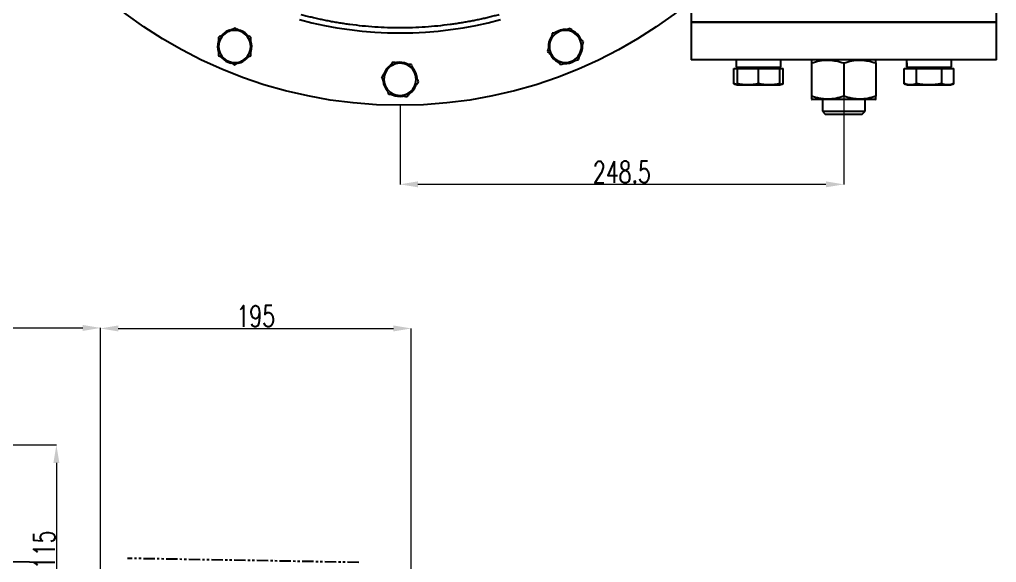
# Model space of a CAD drawing. Header units: millimetres. Extents: x 2180 to 4616, y 795 to 2518.
# Drawn here: x 3291 to 3838, y 1248 to 1552 of the extents above; entities that cross this region are included whole.
import ezdxf

# ---------------------------------------------------------------- set-up
doc = ezdxf.new("R2010")
doc.units = ezdxf.units.MM
doc.linetypes.add('PHANTOM', pattern=[12.7, 6.35, -1.27, 1.27, -1.27, 1.27, -1.27])
doc.layers.add('AM_5', color=3, linetype='Continuous', lineweight=25)
doc.styles.add('SLDTEXTSTYLE1', font='txt.shx', dxfattribs={"width": 0.7, "bigfont": 'gbcbig.shx'})
doc.dimstyles.new('SLDDIMSTYLE12$0', dxfattribs={"dimtxt": 12, "dimasz": 10, "dimexe": 0, "dimexo": 0.0625, "dimgap": 0.875, "dimtad": 1, "dimdec": 1, "dimlfac": 1.8, "dimrnd": 1e-09, "dimzin": 12, "dimdsep": 46, "dimtxsty": 'SLDTEXTSTYLE1', "dimcen": 0.09, "dimdle": 8.16, "dimclrd": 3, "dimclre": 3, "dimadec": 0, "dimazin": 3, "dimtfac": 1, "dimtdec": 1, "dimtofl": 0, "dimtmove": 0, "dimatfit": 3, "dimfxl": 0, "dimfrac": 2, "dimtolj": 1, "dimlwd": 5, "dimlwe": 5, "dimarcsym": 0})
doc.dimstyles.new('SLDDIMSTYLE12$3', dxfattribs={"dimtxt": 12, "dimasz": 10, "dimexe": 0, "dimexo": 0.0625, "dimgap": 0.875, "dimtad": 1, "dimdec": 1, "dimlfac": 1.8, "dimrnd": 1e-09, "dimzin": 12, "dimdsep": 46, "dimtxsty": 'SLDTEXTSTYLE1', "dimcen": 0.09, "dimdle": 8.16, "dimclrd": 3, "dimclre": 3, "dimadec": 0, "dimazin": 3, "dimtfac": 1, "dimtdec": 1, "dimtofl": 0, "dimtmove": 0, "dimatfit": 3, "dimfxl": 0, "dimfrac": 2, "dimtolj": 1, "dimlwd": 5, "dimlwe": 5, "dimarcsym": 0})

# ---------------------------------------------------------------- blocks, each defined once
blk = doc.blocks.new('*D53')
at = {"layer": 'AM_5', "color": 3, "lineweight": 5, "transparency": 16777216}
blk.add_line((3164.16, 1270.86), (3164.16, 1379.48), dxfattribs=at)
at = {"layer": 'AM_5', "color": 3, "linetype": 'Continuous', "lineweight": 5, "transparency": 16777216}
for p, q in [((3174.16, 1379.48), (3326.16, 1379.48)), ((3336.16, 1189.13), (3336.16, 1379.48))]:
    blk.add_line(p, q, dxfattribs=at)
at = {"layer": 'AM_5', "color": 3, "transparency": 16777216}
for points in [[(3174.16, 1381.14), (3174.16, 1377.81), (3164.16, 1379.48)], [(3326.16, 1381.14), (3326.16, 1377.81), (3336.16, 1379.48)]]:
    blk.add_solid(points, dxfattribs=at)
at = {"layer": 'Defpoints', "color": 0, "transparency": 16777216}
for p in [(3336.16, 1379.48), (3164.16, 1270.8), (3336.16, 1189.07)]:
    blk.add_point(p, dxfattribs=at)
at = {"layer": 'AM_5', "color": 0, "transparency": 16777216, "insert": (3250.16, 1386.35), "char_height": 12, "attachment_point": 5, "style": 'SLDTEXTSTYLE1'}
blk.add_mtext('\\A1;172', dxfattribs=at)
blk = doc.blocks.new('*D42')
at = {"layer": 'AM_5', "color": 3, "lineweight": 5, "transparency": 16777216}
blk.add_line((3280.13, 1314), (3311.38, 1314), dxfattribs=at)
at = {"layer": 'AM_5', "color": 3, "linetype": 'Continuous', "lineweight": 5, "transparency": 16777216}
for p, q in [((3311.38, 1304), (3311.38, 1206.56)), ((2986.99, 1196.56), (3311.38, 1196.56))]:
    blk.add_line(p, q, dxfattribs=at)
at = {"layer": 'AM_5', "color": 3, "transparency": 16777216}
for points in [[(3309.71, 1304), (3313.04, 1304), (3311.38, 1314)], [(3309.71, 1206.56), (3313.04, 1206.56), (3311.38, 1196.56)]]:
    blk.add_solid(points, dxfattribs=at)
at = {"layer": 'Defpoints', "color": 0, "transparency": 16777216}
for p in [(3280.07, 1314), (2986.93, 1196.56), (3311.38, 1196.56)]:
    blk.add_point(p, dxfattribs=at)
at = {"layer": 'AM_5', "color": 0, "transparency": 16777216, "insert": (3304.5, 1255.28), "char_height": 12, "attachment_point": 5, "rotation": 90, "style": 'SLDTEXTSTYLE1'}
blk.add_mtext('\\A1;115', dxfattribs=at)
blk = doc.blocks.new('*D57')
at = {"layer": 'AM_5', "color": 3, "lineweight": 5, "transparency": 16777216}
blk.add_line((3336.01, 1189.13), (3336.01, 1379.2), dxfattribs=at)
at = {"layer": 'AM_5', "color": 3, "linetype": 'Continuous', "lineweight": 5, "transparency": 16777216}
for p, q in [((3346.01, 1379.2), (3500.09, 1379.2)), ((3510.09, 1193.55), (3510.09, 1379.2))]:
    blk.add_line(p, q, dxfattribs=at)
at = {"layer": 'AM_5', "color": 3, "transparency": 16777216}
for points in [[(3346.01, 1380.87), (3346.01, 1377.53), (3336.01, 1379.2)], [(3500.09, 1380.87), (3500.09, 1377.53), (3510.09, 1379.2)]]:
    blk.add_solid(points, dxfattribs=at)
at = {"layer": 'Defpoints', "color": 0, "transparency": 16777216}
for p in [(3510.09, 1379.2), (3510.09, 1193.49), (3336.01, 1189.07)]:
    blk.add_point(p, dxfattribs=at)
at = {"layer": 'AM_5', "color": 0, "transparency": 16777216, "insert": (3423.05, 1386.08), "char_height": 12, "attachment_point": 5, "style": 'SLDTEXTSTYLE1'}
blk.add_mtext('\\A1;195', dxfattribs=at)
blk = doc.blocks.new('*D44')
at = {"layer": 'AM_5', "color": 3, "lineweight": 5, "transparency": 16777216}
blk.add_line((3752.34, 1509.01), (3752.34, 1459.82), dxfattribs=at)
at = {"layer": 'AM_5', "color": 3, "linetype": 'Continuous', "lineweight": 5, "transparency": 16777216}
for p, q in [((3503.84, 1503.99), (3503.84, 1459.82)), ((3742.34, 1459.82), (3513.84, 1459.82))]:
    blk.add_line(p, q, dxfattribs=at)
at = {"layer": 'AM_5', "color": 3, "transparency": 16777216}
for points in [[(3513.84, 1461.49), (3513.84, 1458.16), (3503.84, 1459.82)], [(3742.34, 1461.49), (3742.34, 1458.16), (3752.34, 1459.82)]]:
    blk.add_solid(points, dxfattribs=at)
at = {"layer": 'Defpoints', "color": 0, "transparency": 16777216}
for p in [(3752.34, 1509.08), (3503.84, 1504.05), (3503.84, 1459.82)]:
    blk.add_point(p, dxfattribs=at)
at = {"layer": 'AM_5', "color": 0, "transparency": 16777216, "insert": (3628.09, 1466.7), "char_height": 12, "attachment_point": 5, "style": 'SLDTEXTSTYLE1'}
blk.add_mtext('\\A1;248.5', dxfattribs=at)
blk = doc.blocks.new('*D45')
at = {"layer": 'AM_5', "color": 3, "linetype": 'Continuous', "lineweight": 5, "transparency": 16777216}
blk.add_line((3344.38, 2044.78), (3373.44, 1992.97), dxfattribs=at)
at = {"layer": 'AM_5', "color": 3, "lineweight": 5, "transparency": 16777216}
for p, q in [((3503.75, 1760.55), (3503.93, 1760.55)), ((3503.84, 1760.46), (3503.84, 1760.64))]:
    blk.add_line(p, q, dxfattribs=at)
at = {"layer": 'AM_5', "color": 3, "transparency": 16777216}
blk.add_solid([(3374.9, 1993.79), (3371.99, 1992.15), (3378.34, 1984.25)], dxfattribs=at)
at = {"layer": 'Defpoints', "color": 0, "transparency": 16777216}
for p in [(3378.34, 1984.25), (3629.35, 1536.85)]:
    blk.add_point(p, dxfattribs=at)
at = {"layer": 'AM_5', "color": 0, "transparency": 16777216, "insert": (3357.65, 2035.17), "char_height": 12, "attachment_point": 5, "rotation": 299.2944, "style": 'SLDTEXTSTYLE1'}
blk.add_mtext('\\A1;∅513', dxfattribs=at)

msp = doc.modelspace()

# ---------------------------------------------------------------- linework, layer by layer
at = {"color": 7, "linetype": 'Continuous', "lineweight": 25}
for p, q in [((3837.842, 1550.551), (3837.842, 1970.551)), ((3666.842, 1562.502), (3666.842, 1550.551)), ((3666.842, 1550.551), (3666.842, 1529.551)), ((3666.842, 1550.551), (3752.342, 1550.551)), ((3837.842, 1550.551), (3666.842, 1550.551)), ((3752.342, 1550.551), (3837.842, 1550.551)), ((3837.842, 1529.551), (3837.842, 1550.551)), ((3837.842, 1529.551), (3666.842, 1529.551)), ((3692.062, 1529.551), (3692.062, 1525.451)), ((3717.162, 1525.451), (3717.162, 1529.551)), ((3734.717, 1529.551), (3734.342, 1529.335)), ((3734.342, 1527.727), (3734.342, 1509.075)), ((3752.342, 1527.727), (3752.342, 1509.075)), ((3770.342, 1529.335), (3769.967, 1529.551)), ((3770.342, 1527.727), (3770.342, 1509.075)), ((3787.521, 1529.551), (3787.521, 1525.451)), ((3812.621, 1525.451), (3812.621, 1529.551)), ((3690.756, 1516.127), (3690.756, 1524.651)), ((3690.756, 1524.651), (3692.612, 1524.651)), ((3692.062, 1525.451), (3717.162, 1525.451)), ((3692.612, 1524.651), (3692.612, 1516.127)), ((3692.612, 1524.651), (3704.612, 1524.651)), ((3693.612, 1525.451), (3692.812, 1524.651)), ((3704.612, 1516.127), (3704.612, 1524.651)), ((3704.612, 1524.651), (3716.612, 1524.651)), ((3716.412, 1524.651), (3715.612, 1525.451)), ((3716.612, 1524.651), (3718.468, 1524.651)), ((3716.612, 1516.127), (3716.612, 1524.651)), ((3718.468, 1516.127), (3718.468, 1524.651)), ((3786.215, 1516.127), (3786.215, 1524.651)), ((3786.215, 1524.651), (3793.143, 1524.651)), ((3787.521, 1525.451), (3787.747, 1525.451)), ((3787.747, 1525.451), (3812.621, 1525.451)), ((3789.071, 1525.451), (3788.271, 1524.651)), ((3793.143, 1516.127), (3793.143, 1524.651)), ((3793.143, 1524.651), (3807, 1524.651)), ((3807, 1524.651), (3807, 1516.127)), ((3807, 1524.651), (3813.928, 1524.651)), ((3811.871, 1524.651), (3811.071, 1525.451)), ((3813.928, 1516.127), (3813.928, 1524.651)), ((3690.756, 1516.127), (3692.612, 1515.451)), ((3692.612, 1515.451), (3698.612, 1515.451)), ((3698.612, 1515.451), (3710.612, 1515.451)), ((3710.612, 1515.451), (3716.612, 1515.451)), ((3716.612, 1515.451), (3718.468, 1516.127)), ((3786.215, 1516.127), (3788.071, 1515.451)), ((3788.071, 1515.451), (3789.679, 1515.451)), ((3789.679, 1515.451), (3800.071, 1515.451)), ((3800.071, 1515.451), (3810.464, 1515.451)), ((3810.464, 1515.451), (3812.071, 1515.451)), ((3812.071, 1515.451), (3813.928, 1516.127)), ((3734.342, 1507.468), (3734.717, 1507.251)), ((3769.967, 1507.251), (3734.717, 1507.251)), ((3740.342, 1507.251), (3740.342, 1500.675)), ((3764.342, 1500.675), (3764.342, 1507.251)), ((3769.967, 1507.251), (3770.342, 1507.468)), ((3740.342, 1500.675), (3741.966, 1499.051)), ((3740.342, 1500.675), (3764.342, 1500.675)), ((3741.966, 1499.051), (3762.718, 1499.051)), ((3762.718, 1499.051), (3764.342, 1500.675)), ((3305.683, 1248.275), (3176.157, 1250.536))]:
    msp.add_line(p, q, dxfattribs=at)
at = {"color": 7, "linetype": 'PHANTOM', "lineweight": 25}
msp.add_line((3480.766, 1248.275), (3351.24, 1250.536), dxfattribs=at)
at = {"color": 7, "linetype": 'Continuous', "lineweight": 25}
msp.add_circle((3503.842, 1760.551), 256.5, dxfattribs=at)
for centre, radius, start, end in [((3503.842, 1760.551), 216, 254.88705, 285.11295), ((3411.232, 1536.972), 9, 119.94828, 179.94828), ((3411.232, 1536.972), 9.55, 102.69473, 137.128), ((3411.232, 1536.972), 9, 59.94828, 119.94828), ((3411.232, 1536.972), 9.55, 43.49928, 79.14648), ((3411.232, 1536.972), 9, 359.94828, 59.94828), ((3596.451, 1536.972), 9, 104.94828, 164.94828), ((3596.451, 1536.972), 9.55, 88.49928, 124.14648), ((3596.451, 1536.972), 9, 44.94828, 104.94828), ((3596.451, 1536.972), 9.55, 28.3637, 62.55726), ((3596.451, 1536.972), 9, 344.94828, 44.94828), ((3411.232, 1536.972), 9.55, 163.67717, 198.82061), ((3411.232, 1536.972), 9.55, 343.3637, 17.55726), ((3596.451, 1536.972), 9.55, 147.69473, 182.128), ((3596.451, 1536.972), 9, 164.94828, 224.94828), ((3411.232, 1536.972), 9, 179.94828, 239.94828), ((3411.232, 1536.972), 9, 299.94828, 359.94828), ((3596.451, 1536.972), 9.55, 208.67717, 243.82061), ((3596.451, 1536.972), 9, 284.94828, 344.94828), ((3596.451, 1536.972), 9.55, 326.97119, 1.34896), ((3411.232, 1536.972), 9.55, 221.45995, 256.72731), ((3411.232, 1536.972), 9, 239.94828, 299.94828), ((3411.232, 1536.972), 9.55, 281.97119, 316.34896), ((3503.842, 1518.551), 9, 82.44828, 142.44828), ((3503.842, 1518.551), 9.55, 65.99928, 101.64648), ((3503.842, 1518.551), 9, 22.44828, 82.44828), ((3596.451, 1536.972), 9, 224.94828, 284.94828), ((3596.451, 1536.972), 9.55, 266.45995, 301.72731), ((3503.842, 1518.551), 9, 142.44828, 202.44828), ((3503.842, 1518.551), 9.55, 125.19473, 159.628), ((3503.842, 1518.551), 9, 322.44828, 22.44828), ((3503.842, 1518.551), 9.55, 5.8637, 40.05726), ((3503.842, 1518.551), 9.55, 186.17717, 221.32061), ((3503.842, 1518.551), 9, 202.44828, 262.44828), ((3503.842, 1518.551), 9, 262.44828, 322.44828), ((3503.842, 1518.551), 9.55, 304.47119, 338.84896), ((3503.842, 1518.551), 9.55, 243.95995, 279.22731)]:
    msp.add_arc(centre, radius, start, end, dxfattribs=at)
for centre, start_param, end_param in [((3800.071, 1529.551), 1.5707963, 1.7605494), ((3800.071, 1525.451), 1.4763478, 1.5707963)]:
    msp.add_ellipse(centre, major_axis=(0, 21.737), ratio=0.5773503, start_param=start_param, end_param=end_param, dxfattribs=at)
for points, knots in [([(3448.308, 1554.918), (3448.782, 1554.791), (3449.731, 1554.537), (3451.157, 1554.168), (3452.586, 1553.808), (3454.016, 1553.459), (3455.448, 1553.119), (3456.882, 1552.79), (3458.319, 1552.47), (3459.757, 1552.161), (3461.197, 1551.861), (3462.639, 1551.572), (3464.084, 1551.292), (3465.53, 1551.023), (3466.978, 1550.763), (3468.428, 1550.514), (3469.881, 1550.274), (3471.335, 1550.044), (3472.791, 1549.825), (3474.25, 1549.615), (3477.553, 1549.163), (3482.713, 1548.562), (3489.742, 1547.979), (3496.787, 1547.629), (3503.842, 1547.512), (3510.896, 1547.629), (3517.941, 1547.979), (3524.97, 1548.562), (3530.569, 1549.214), (3534.746, 1549.799), (3537.512, 1550.223), (3540.271, 1550.683), (3543.022, 1551.179), (3545.766, 1551.711), (3548.503, 1552.279), (3551.233, 1552.883), (3553.955, 1553.524), (3556.67, 1554.198), (3558.474, 1554.678), (3559.376, 1554.918)], [0, 0, 0, 0, 0.01311647, 0.02622764, 0.03933414, 0.05243659, 0.06553563, 0.07863187, 0.09172595, 0.10481848, 0.1179101, 0.13100143, 0.14409311, 0.15718575, 0.17027998, 0.18337643, 0.19647574, 0.20957851, 0.22268538, 0.23579698, 0.24891392, 0.31171827, 0.37445488, 0.43719269, 0.50000064, 0.56280499, 0.6255416, 0.68827941, 0.75108736, 0.77600397, 0.8009035, 0.82579023, 0.85066846, 0.87554248, 0.9004166, 0.92529511, 0.95018232, 0.97508252, 1, 1, 1, 1]), ([(3406.739, 1544.771), (3405.982, 1544.334), (3405.228, 1543.9), (3403.728, 1543.036), (3402.981, 1542.605), (3402.237, 1542.176)], [0, 0, 0, 0, 0.5, 0.5, 1, 1, 1, 1]), ([(3411.242, 1547.365), (3410.497, 1546.936), (3409.751, 1546.505), (3408.25, 1545.641), (3407.497, 1545.207), (3406.739, 1544.771)], [0, 0, 0, 0, 0.5, 0.5, 1, 1, 1, 1]), ([(3415.739, 1544.762), (3414.983, 1545.2), (3414.23, 1545.636), (3412.731, 1546.503), (3411.985, 1546.934), (3411.242, 1547.365)], [0, 0, 0, 0, 0.5, 0.5, 1, 1, 1, 1]), ([(3420.237, 1542.16), (3419.493, 1542.59), (3418.747, 1543.022), (3417.249, 1543.889), (3416.496, 1544.325), (3415.739, 1544.762)], [0, 0, 0, 0, 0.5, 0.5, 1, 1, 1, 1]), ([(3589.109, 1544.327), (3588.886, 1543.498), (3588.662, 1542.666), (3588.213, 1540.994), (3587.987, 1540.154), (3587.76, 1539.309)], [0, 0, 0, 0, 0.5, 0.5, 1, 1, 1, 1]), ([(3594.13, 1545.668), (3593.285, 1545.442), (3592.445, 1545.218), (3590.772, 1544.771), (3589.939, 1544.549), (3589.109, 1544.327)], [0, 0, 0, 0, 0.5, 0.5, 1, 1, 1, 1]), ([(3599.15, 1547.008), (3598.32, 1546.786), (3597.487, 1546.564), (3595.814, 1546.117), (3594.974, 1545.893), (3594.13, 1545.668)], [0, 0, 0, 0, 0.5, 0.5, 1, 1, 1, 1]), ([(3602.821, 1543.33), (3602.203, 1543.949), (3601.589, 1544.565), (3600.366, 1545.79), (3599.757, 1546.4), (3599.15, 1547.008)], [0, 0, 0, 0, 0.5, 0.5, 1, 1, 1, 1]), ([(3606.492, 1539.653), (3605.885, 1540.261), (3605.276, 1540.871), (3604.053, 1542.096), (3603.438, 1542.712), (3602.821, 1543.33)], [0, 0, 0, 0, 0.5, 0.5, 1, 1, 1, 1]), ([(3402.237, 1542.176), (3402.236, 1541.317), (3402.235, 1540.456), (3402.234, 1538.724), (3402.233, 1537.855), (3402.232, 1536.98)], [0, 0, 0, 0, 0.5, 0.5, 1, 1, 1, 1]), ([(3420.232, 1536.964), (3420.233, 1537.838), (3420.234, 1538.708), (3420.235, 1540.439), (3420.236, 1541.301), (3420.237, 1542.16)], [0, 0, 0, 0, 0.5, 0.5, 1, 1, 1, 1]), ([(3587.76, 1539.309), (3587.533, 1538.465), (3587.307, 1537.625), (3586.857, 1535.953), (3586.634, 1535.121), (3586.41, 1534.292)], [0, 0, 0, 0, 0.5, 0.5, 1, 1, 1, 1]), ([(3605.142, 1534.635), (3605.369, 1535.479), (3605.595, 1536.319), (3606.045, 1537.991), (3606.269, 1538.823), (3606.492, 1539.653)], [0, 0, 0, 0, 0.5, 0.5, 1, 1, 1, 1]), ([(3402.232, 1536.98), (3402.232, 1536.106), (3402.231, 1535.236), (3402.229, 1533.505), (3402.228, 1532.643), (3402.228, 1531.784)], [0, 0, 0, 0, 0.5, 0.5, 1, 1, 1, 1]), ([(3420.228, 1531.768), (3420.228, 1532.627), (3420.229, 1533.489), (3420.231, 1535.22), (3420.231, 1536.09), (3420.232, 1536.964)], [0, 0, 0, 0, 0.5, 0.5, 1, 1, 1, 1]), ([(3586.41, 1534.292), (3587.017, 1533.684), (3587.626, 1533.074), (3588.849, 1531.848), (3589.464, 1531.233), (3590.081, 1530.614)], [0, 0, 0, 0, 0.5, 0.5, 1, 1, 1, 1]), ([(3603.793, 1529.617), (3604.016, 1530.447), (3604.24, 1531.279), (3604.689, 1532.951), (3604.915, 1533.791), (3605.142, 1534.635)], [0, 0, 0, 0, 0.5, 0.5, 1, 1, 1, 1]), ([(3402.228, 1531.784), (3402.971, 1531.354), (3403.717, 1530.922), (3405.216, 1530.055), (3405.969, 1529.62), (3406.725, 1529.182)], [0, 0, 0, 0, 0.5, 0.5, 1, 1, 1, 1]), ([(3406.725, 1529.182), (3407.482, 1528.744), (3408.235, 1528.309), (3409.733, 1527.442), (3410.479, 1527.01), (3411.223, 1526.58)], [0, 0, 0, 0, 0.5, 0.5, 1, 1, 1, 1]), ([(3411.223, 1526.58), (3411.967, 1527.009), (3412.714, 1527.439), (3414.214, 1528.303), (3414.968, 1528.737), (3415.725, 1529.174)], [0, 0, 0, 0, 0.5, 0.5, 1, 1, 1, 1]), ([(3415.725, 1529.174), (3416.483, 1529.61), (3417.236, 1530.045), (3418.737, 1530.909), (3419.483, 1531.339), (3420.228, 1531.768)], [0, 0, 0, 0, 0.5, 0.5, 1, 1, 1, 1]), ([(3499.873, 1528.156), (3499.35, 1527.475), (3498.825, 1526.792), (3497.769, 1525.419), (3497.239, 1524.729), (3496.706, 1524.036)], [0, 0, 0, 0, 0.5, 0.5, 1, 1, 1, 1]), ([(3505.024, 1527.473), (3504.158, 1527.588), (3503.296, 1527.702), (3501.579, 1527.93), (3500.725, 1528.043), (3499.873, 1528.156)], [0, 0, 0, 0, 0.5, 0.5, 1, 1, 1, 1]), ([(3510.176, 1526.79), (3509.324, 1526.903), (3508.47, 1527.016), (3506.753, 1527.244), (3505.891, 1527.358), (3505.024, 1527.473)], [0, 0, 0, 0, 0.5, 0.5, 1, 1, 1, 1]), ([(3512.16, 1521.988), (3511.826, 1522.796), (3511.494, 1523.599), (3510.833, 1525.2), (3510.504, 1525.996), (3510.176, 1526.79)], [0, 0, 0, 0, 0.5, 0.5, 1, 1, 1, 1]), ([(3590.081, 1530.614), (3590.699, 1529.995), (3591.313, 1529.38), (3592.537, 1528.154), (3593.145, 1527.544), (3593.752, 1526.936)], [0, 0, 0, 0, 0.5, 0.5, 1, 1, 1, 1]), ([(3593.752, 1526.936), (3594.582, 1527.158), (3595.415, 1527.38), (3597.088, 1527.827), (3597.928, 1528.051), (3598.773, 1528.277)], [0, 0, 0, 0, 0.5, 0.5, 1, 1, 1, 1]), ([(3598.773, 1528.277), (3599.617, 1528.502), (3600.458, 1528.727), (3602.13, 1529.173), (3602.963, 1529.396), (3603.793, 1529.617)], [0, 0, 0, 0, 0.5, 0.5, 1, 1, 1, 1]), ([(3734.342, 1529.277), (3734.342, 1529.296), (3734.342, 1529.437), (3734.342, 1528.92), (3734.342, 1528.127), (3734.342, 1527.727)], [0, 0, 0, 0, 0.0697231, 0.5305997, 1, 1, 1, 1]), ([(3734.342, 1527.727), (3735.811, 1528.217), (3737.291, 1528.62), (3740.283, 1529.18), (3741.794, 1529.333), (3743.707, 1529.335), (3744.092, 1529.326), (3744.857, 1529.289), (3745.239, 1529.261), (3746.379, 1529.151), (3747.134, 1529.042), (3749.387, 1528.622), (3750.87, 1528.217), (3752.342, 1527.727)], [0, 0, 0, 0, 0.25, 0.25, 0.5, 0.5, 0.5625, 0.5625, 0.625, 0.625, 0.75, 0.75, 1, 1, 1, 1]), ([(3752.342, 1527.727), (3753.811, 1528.217), (3755.291, 1528.62), (3758.283, 1529.18), (3759.794, 1529.333), (3761.707, 1529.335), (3762.092, 1529.326), (3762.857, 1529.289), (3763.239, 1529.261), (3764.379, 1529.151), (3765.134, 1529.042), (3767.387, 1528.622), (3768.87, 1528.217), (3770.342, 1527.727)], [0, 0, 0, 0, 0.25, 0.25, 0.5, 0.5, 0.5625, 0.5625, 0.625, 0.625, 0.75, 0.75, 1, 1, 1, 1]), ([(3770.342, 1527.727), (3770.342, 1528.209), (3770.342, 1529.122), (3770.342, 1529.227), (3770.342, 1529.277)], [0, 0, 0, 0, 0.5291087, 1, 1, 1, 1]), ([(3496.706, 1524.036), (3496.174, 1523.343), (3495.644, 1522.654), (3494.588, 1521.281), (3494.063, 1520.598), (3493.54, 1519.917)], [0, 0, 0, 0, 0.5, 0.5, 1, 1, 1, 1]), ([(3514.144, 1517.185), (3513.816, 1517.979), (3513.487, 1518.776), (3512.826, 1520.376), (3512.494, 1521.18), (3512.16, 1521.988)], [0, 0, 0, 0, 0.5, 0.5, 1, 1, 1, 1]), ([(3493.54, 1519.917), (3493.868, 1519.123), (3494.197, 1518.326), (3494.858, 1516.726), (3495.19, 1515.922), (3495.524, 1515.114)], [0, 0, 0, 0, 0.5, 0.5, 1, 1, 1, 1]), ([(3510.977, 1513.066), (3511.51, 1513.759), (3512.04, 1514.448), (3513.095, 1515.821), (3513.62, 1516.504), (3514.144, 1517.185)], [0, 0, 0, 0, 0.5, 0.5, 1, 1, 1, 1]), ([(3692.612, 1515.617), (3692.571, 1515.621), (3691.946, 1515.681), (3691.331, 1515.912), (3690.756, 1516.127)], [0, 0, 0, 0, 0.06643458, 1, 1, 1, 1]), ([(3698.612, 1515.451), (3697.602, 1515.451), (3696.598, 1515.514), (3694.599, 1515.748), (3693.604, 1515.918), (3692.612, 1516.127)], [0, 0, 0, 0, 0.5, 0.5, 1, 1, 1, 1]), ([(3692.612, 1516.127), (3692.612, 1515.918), (3692.612, 1515.748), (3692.612, 1515.514), (3692.612, 1515.451), (3692.612, 1515.451)], [0, 0, 0, 0, 0.5, 0.5, 1, 1, 1, 1]), ([(3704.612, 1516.127), (3703.62, 1515.918), (3702.625, 1515.748), (3700.626, 1515.514), (3699.621, 1515.451), (3698.612, 1515.451)], [0, 0, 0, 0, 0.5, 0.5, 1, 1, 1, 1]), ([(3710.612, 1515.451), (3709.602, 1515.451), (3708.598, 1515.514), (3706.599, 1515.748), (3705.604, 1515.918), (3704.612, 1516.127)], [0, 0, 0, 0, 0.5, 0.5, 1, 1, 1, 1]), ([(3716.612, 1516.127), (3715.62, 1515.918), (3714.625, 1515.748), (3712.626, 1515.514), (3711.621, 1515.451), (3710.612, 1515.451)], [0, 0, 0, 0, 0.5, 0.5, 1, 1, 1, 1]), ([(3718.468, 1516.127), (3717.898, 1515.913), (3717.282, 1515.683), (3716.658, 1515.622), (3716.612, 1515.618)], [0, 0, 0, 0, 0.92594954, 1, 1, 1, 1]), ([(3716.612, 1515.451), (3716.612, 1515.451), (3716.612, 1515.514), (3716.612, 1515.748), (3716.612, 1515.918), (3716.612, 1516.127)], [0, 0, 0, 0, 0.5, 0.5, 1, 1, 1, 1]), ([(3789.679, 1515.451), (3789.096, 1515.451), (3788.516, 1515.514), (3787.362, 1515.748), (3786.788, 1515.918), (3786.215, 1516.127)], [0, 0, 0, 0, 0.5, 0.5, 1, 1, 1, 1]), ([(3793.143, 1516.127), (3792.571, 1515.918), (3791.996, 1515.748), (3790.842, 1515.514), (3790.262, 1515.451), (3789.679, 1515.451)], [0, 0, 0, 0, 0.5, 0.5, 1, 1, 1, 1]), ([(3800.071, 1515.451), (3798.906, 1515.451), (3797.746, 1515.514), (3795.438, 1515.748), (3794.289, 1515.918), (3793.143, 1516.127)], [0, 0, 0, 0, 0.5, 0.5, 1, 1, 1, 1]), ([(3807, 1516.127), (3805.854, 1515.918), (3804.705, 1515.748), (3802.397, 1515.514), (3801.237, 1515.451), (3800.071, 1515.451)], [0, 0, 0, 0, 0.5, 0.5, 1, 1, 1, 1]), ([(3810.464, 1515.451), (3809.881, 1515.451), (3809.301, 1515.514), (3808.147, 1515.748), (3807.572, 1515.918), (3807, 1516.127)], [0, 0, 0, 0, 0.5, 0.5, 1, 1, 1, 1]), ([(3813.928, 1516.127), (3813.355, 1515.918), (3812.781, 1515.748), (3811.626, 1515.514), (3811.047, 1515.451), (3810.464, 1515.451)], [0, 0, 0, 0, 0.5, 0.5, 1, 1, 1, 1]), ([(3495.524, 1515.114), (3495.857, 1514.306), (3496.19, 1513.503), (3496.851, 1511.902), (3497.18, 1511.106), (3497.508, 1510.312)], [0, 0, 0, 0, 0.5, 0.5, 1, 1, 1, 1]), ([(3497.508, 1510.312), (3498.359, 1510.199), (3499.214, 1510.086), (3500.93, 1509.858), (3501.792, 1509.744), (3502.659, 1509.629)], [0, 0, 0, 0, 0.5, 0.5, 1, 1, 1, 1]), ([(3507.81, 1508.946), (3508.334, 1509.627), (3508.859, 1510.311), (3509.914, 1511.683), (3510.444, 1512.373), (3510.977, 1513.066)], [0, 0, 0, 0, 0.5, 0.5, 1, 1, 1, 1]), ([(3502.659, 1509.629), (3503.526, 1509.514), (3504.388, 1509.4), (3506.104, 1509.172), (3506.958, 1509.059), (3507.81, 1508.946)], [0, 0, 0, 0, 0.5, 0.5, 1, 1, 1, 1]), ([(3734.342, 1509.075), (3734.342, 1508.593), (3734.342, 1507.68), (3734.342, 1507.575), (3734.342, 1507.525)], [0, 0, 0, 0, 0.5291087, 1, 1, 1, 1]), ([(3752.342, 1509.075), (3750.872, 1508.585), (3749.392, 1508.182), (3746.401, 1507.622), (3744.889, 1507.469), (3742.976, 1507.467), (3742.592, 1507.476), (3741.826, 1507.513), (3741.445, 1507.541), (3740.304, 1507.651), (3739.549, 1507.76), (3737.297, 1508.18), (3735.813, 1508.585), (3734.342, 1509.075)], [0, 0, 0, 0, 0.25, 0.25, 0.5, 0.5, 0.5625, 0.5625, 0.625, 0.625, 0.75, 0.75, 1, 1, 1, 1]), ([(3770.342, 1509.075), (3768.872, 1508.585), (3767.392, 1508.182), (3764.401, 1507.622), (3762.889, 1507.469), (3760.976, 1507.467), (3760.592, 1507.476), (3759.826, 1507.513), (3759.445, 1507.541), (3758.304, 1507.651), (3757.549, 1507.76), (3755.297, 1508.18), (3753.813, 1508.585), (3752.342, 1509.075)], [0, 0, 0, 0, 0.25, 0.25, 0.5, 0.5, 0.5625, 0.5625, 0.625, 0.625, 0.75, 0.75, 1, 1, 1, 1]), ([(3770.342, 1507.525), (3770.342, 1507.506), (3770.342, 1507.365), (3770.342, 1507.882), (3770.342, 1508.675), (3770.342, 1509.075)], [0, 0, 0, 0, 0.0697231, 0.5305997, 1, 1, 1, 1])]:
    msp.add_open_spline(points, degree=3, knots=knots, dxfattribs=at)

# ---------------------------------------------------------------- dimensions: what is measured, and where the dimension line sits
at = {"layer": 'AM_5'}
dim = msp.add_diameter_dim_2p(p1=(3629.346, 1536.853), p2=(3378.337, 1984.249), dimstyle='SLDDIMSTYLE12$3', override={"dimlfac": 1, "dimpost": ''}, dxfattribs=at)
dim.commit()
dim.dimension.update_dxf_attribs({"geometry": '*D45', "text_midpoint": (3351.657, 2031.804), "dimtype": 163})
dim = msp.add_linear_dim(base=(3503.842, 1459.823), p1=(3752.342, 1509.075), p2=(3503.842, 1504.051), dimstyle='SLDDIMSTYLE12$0', override={"dimlfac": 1, "dimpost": ''}, dxfattribs=at)
dim.commit()
dim.dimension.update_dxf_attribs({"geometry": '*D44', "text_midpoint": (3628.092, 1466.698)})
dim = msp.add_linear_dim(base=(3336.157, 1379.478), p1=(3164.157, 1270.795), p2=(3336.157, 1189.071), angle=360, dimstyle='SLDDIMSTYLE12$0', override={"dimlfac": 1, "dimpost": ''}, dxfattribs=at)
dim.commit()
dim.dimension.update_dxf_attribs({"geometry": '*D53', "text_midpoint": (3250.157, 1386.353)})
dim = msp.add_linear_dim(base=(3510.086, 1379.2), p1=(3336.01, 1189.071), p2=(3510.086, 1193.492), text='195', dimstyle='SLDDIMSTYLE12$0', override={"dimlfac": 1, "dimpost": ''}, dxfattribs=at)
dim.commit()
dim.dimension.update_dxf_attribs({"geometry": '*D57', "text_midpoint": (3423.048, 1386.075)})
dim = msp.add_linear_dim(base=(3311.377, 1196.561), p1=(3280.066, 1314.005), p2=(2986.931, 1196.561), angle=90, text='115', dimstyle='SLDDIMSTYLE12$0', override={"dimlfac": 1, "dimpost": ''}, dxfattribs=at)
dim.commit()
dim.dimension.update_dxf_attribs({"geometry": '*D42', "text_midpoint": (3304.502, 1255.283)})

doc.saveas('drawing.dxf')
